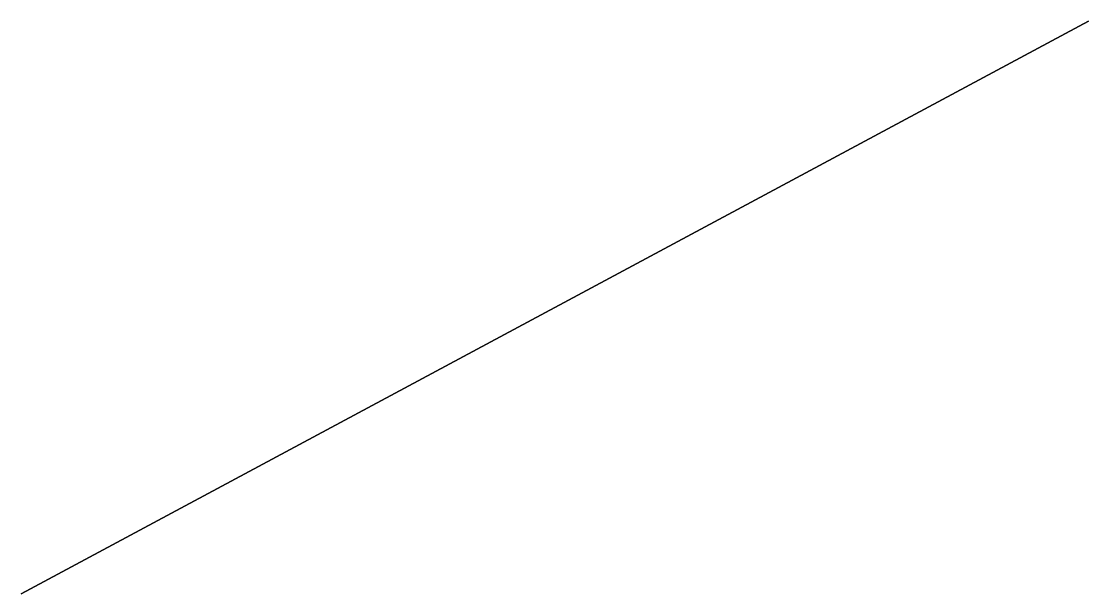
# Model space of a CAD drawing. Header units: millimetres. Extents: x 1148 to 2545, y -1200 to -450.
import ezdxf

# ---------------------------------------------------------------- set-up
doc = ezdxf.new("R2010")
doc.units = ezdxf.units.MM

msp = doc.modelspace()

# ---------------------------------------------------------------- linework, layer by layer
at = {"extrusion": (0.881127, 0.472879, 0)}
for p, q in [((2545.2, -450, 22560), (1147.7, -1200, 22560)), ((1147.7, -1200, 22440), (2545.2, -450, 22440)), ((2545.2, -450, 22440), (2545.2, -450, 22560)), ((1147.7, -1200, 22560), (1147.7, -1200, 22440))]:
    msp.add_line(p, q, dxfattribs=at)

doc.saveas('drawing.dxf')
